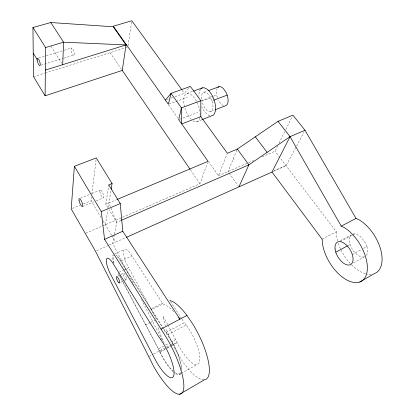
<?xml version="1.0" encoding="UTF-8"?>
<svg xmlns="http://www.w3.org/2000/svg" width="415" height="415" viewBox="0 0 415 415"><rect width="100%" height="100%" fill="white"/><g stroke="black" fill="none" stroke-linecap="round" stroke-linejoin="round"><path stroke-width="0.31" stroke-dasharray="2.08 1.56" d="M101.161 217.626L91.129 200.694L91.585 196.866M91.891 194.313L96.187 158.572M128.002 45.842L131.617 22.005M107.77 207.495L105.784 204.201L108.766 184.877M105.374 224.723L107.75 210.099M108.165 207.557L111.059 189.79M114.353 234.781L112.709 243.496L134.014 285.038M114.473 234.159L116.708 222.331L108.927 202.888L116.693 199.636M200.87 88.831A14.805 7.06 69.9 0 0 199.708 90.667L199.065 93.245A14.805 7.06 69.9 0 0 198.967 96.384M122.518 217.294L199.983 183.726L207.64 162.55M208.392 161.419L218.461 175.711L227.124 153.851M236.846 150.22L228.017 171.577L228.769 172.63M262.098 156.813L275.026 151.21L277.863 145.489M278.999 143.201L284.674 131.757M285.811 129.47L292.336 116.309M273.169 171.504L286.096 165.704L296.269 146.651M296.569 146.085L304.107 131.965M174.907 96.695L184.395 93.271L189.971 86.891M179.14 374.657L180.816 373.708M181.371 373.386L196.98 364.526M353.492 262.882L364.629 256.678M352.299 254.566L361.299 249.623M363.55 248.388L366.927 246.531L365.688 243.455L361.823 237.94A12.865 7.252 58.4 0 0 353.207 233.951M159.832 352.138L166.555 348.486M167.115 348.185L171.037 346.053M171.597 345.747L177.2 342.702M149.234 356.428L153.14 354.306M153.7 354.005L164.859 347.952M166.514 347.054L170.809 344.725M171.343 344.434L172.417 343.853A44.063 13.804 63.1 0 1 166.01 328.063M173.117 371.653A27.644 7.932 63.5 0 1 162.898 357.989L159.671 351.827L166.389 348.175M166.949 347.874L177.034 342.396L167.899 325.007M347.905 245.633L350.115 244.44M159.671 351.827L158.416 348.942L165.144 345.306M165.704 345L168.506 343.485M170.747 342.276L175.794 339.548M340.201 241.66L351.967 235.388M352.527 235.087L354.768 233.894M163.614 328.706L167.821 334.806L186.19 324.997A27.276 8.539 63.1 0 1 199.537 361.543A27.276 8.539 63.1 0 1 180.271 348.455L177.034 342.396M166.01 332.498L184.343 322.756L186.19 324.997M340.445 240.612L351.059 234.963M322.097 239.185L336.342 231.736L275.026 151.21M150.251 322.683L145.707 325.038L117.943 272.764L123.022 270.373M150.821 322.393L155.366 320.038M173.641 311.577A44.286 13.441 63.2 0 0 162.924 303.962L151.268 309.74M115.718 254.784A13.975 3.948 65.8 0 1 119.074 258.348L151.076 308.89L162.379 303.137L162.924 303.962M193.105 120.89A14.976 6.811 69.7 0 0 196.565 121.797L198.163 121.004A14.976 6.811 69.7 0 0 199.807 117.844M120.62 282.376L124.054 280.732M124.625 280.457L126.342 279.637M117.611 276.068L120.475 274.714M121.045 274.445L123.333 273.361M123.587 270.108L128.666 267.711L156.502 319.446A44.286 13.441 63.2 0 0 156.808 321.169M120.812 261.051L131.877 255.915L162.379 303.137M114.556 254.047L124.313 249.591M273.967 170.824L286.319 165.289M96.633 250.712L108.689 245.301M109.259 245.042L125.729 237.655M120.858 220.526L116.708 222.331L109.093 209.694M85.858 233.178L121.927 217.548M218.461 175.711L247.994 162.924M248.585 162.664L254.457 160.123M105.784 204.201L108.927 202.888M72.371 208.429L79.991 205.285M83.508 203.838L91.129 200.694M82.419 206.54L93.78 201.835M96.171 200.844L103.351 197.872A4.197 1.261 67.6 0 0 102.147 191.803A4.197 1.261 67.6 0 0 99.968 192.249A4.197 1.261 67.6 0 0 103.351 197.872M80.484 198.147L89.479 194.479M91.881 193.499L100.274 190.075M196.565 121.797L201.856 119.759M210.4 111.562L214.591 109.965M179.311 119.442L182.289 118.317M182.885 118.088L197.779 112.439M213.134 96.296L201.804 100.508A10.199 4.866 69.9 0 0 209.824 111.609A10.199 4.866 69.9 0 0 212.008 100.814L213.175 100.378M213.73 96.078L216.713 94.968M168.931 104.046L187.336 97.328M203.936 92.249L207.562 90.921M199.708 90.667L200.315 90.444M167.198 99.481L168.381 99.05M170.757 98.194L172.536 97.551M186.983 93.474L192.944 91.316M33.511 76.682L44.623 73.196M45.24 73.004L124.754 48.052M125.366 47.86L127.198 47.284M41.044 65.202L63.251 58.37M63.869 58.183L73.74 55.143A3.74 1.214 71.6 0 0 73.258 49.784A3.74 1.214 71.6 0 0 71.064 49.795A3.74 1.214 71.6 0 0 73.74 55.143M38.777 57.934L45.593 55.875M46.21 55.683L63.568 50.438M64.185 50.251L71.624 48.005M201.804 100.508L213.217 97.79M233.339 158.712L234.164 159.853M182.123 90.138L184.395 93.271M229.147 173.159L238.184 185.811M168.474 104.788L177.802 118.021M110.084 52.658L121.548 69.372M190.454 169.828L199.983 183.726M131.877 255.915L130.123 253.249A13.866 4.14 65.7 0 0 123.722 250.707A13.866 4.14 65.7 0 0 127.078 264.723L128.666 267.711M170.472 301.534L181.568 318.513M181.915 319.042L184.343 322.756M151.076 308.89L163.271 328.161M51.066 46.454L61.669 63.075M103.107 220.899L111.505 235.072M111.827 235.616L115.702 242.153M167.593 324.447L163.038 316.059A44.063 13.804 63.1 0 0 165.289 325.733M172.417 343.853L177.521 353.45A44.063 13.804 63.1 0 0 203.869 379.855M158.416 348.942L145.644 324.374M119.587 275.353L120.801 277.63M121.102 278.2L163.038 357.714A26.7 7.662 63.5 0 0 173.314 371.275M141.411 299.459L162.722 341M212.008 100.814L210.996 98.319A10.199 4.866 69.9 0 0 204.139 92.208A10.199 4.866 69.9 0 0 201.69 99.891M336.342 231.736L336.98 238.174A32.183 18.161 58.4 0 0 338.023 242.355M180.385 372.597A26.7 7.662 63.5 0 1 174.871 372.488M181.173 368.11A26.7 7.662 63.5 0 0 171.437 341L165.979 333.012L120.77 261.507A13.104 3.704 65.8 0 0 115.951 255.557M180.862 373.422A27.644 7.932 63.5 0 1 173.532 372.027M167.821 334.806A27.644 7.932 63.5 0 1 181.656 370.507M113.985 262.871A13.104 3.704 65.8 0 1 113.783 255.35M191.305 119.453A14.976 6.811 69.7 0 1 183.767 98.832L184.348 96.249A14.976 6.811 69.7 0 1 188.872 93.5L190.978 94.501A14.976 6.811 69.7 0 1 196.534 101.307M197.12 102.464A14.976 6.811 69.7 0 1 200.004 116.745M164.101 343.283A44.286 13.441 63.2 0 1 157.939 326.086M209.891 115.769A14.805 7.06 69.9 0 1 201.809 106.992M364.043 256.911A12.865 7.252 58.4 0 1 352.117 248.907A12.865 7.252 58.4 0 1 351.1 235.015M366.927 246.531A12.865 7.252 58.4 0 1 366.097 255.723M113.809 263.219A13.975 3.948 65.8 0 1 113.171 254.872M371.114 274.362A32.183 18.161 58.4 0 1 366.072 273.884M365.439 273.713A32.183 18.161 58.4 0 1 350.717 264.007M350.307 263.572A32.183 18.161 58.4 0 1 340.694 249.291M340.435 248.73A32.183 18.161 58.4 0 1 338.209 242.962M223.498 105.623A10.085 5.027 70 0 1 220.988 103.802L219.571 102.017A10.085 5.027 70 0 1 218.337 99.849M217.361 97.447A10.085 5.027 70 0 1 217.04 88.644M125.735 279.523L125.335 279.15A3.486 0.991 65.5 0 1 123.68 276.291L123.4 275.477A3.486 0.991 65.5 0 1 123.94 273.464A3.486 0.991 65.5 0 1 126.285 277.526A3.486 0.991 65.5 0 1 125.735 279.523"/><path stroke-width="0.62" d="M359.743 282.029L374.154 273.724A32.183 18.161 58.4 0 0 380.648 249.358A32.183 18.161 58.4 0 0 359.12 219.815L356.018 218.425L305.009 130.274L292.907 115.168L278.019 121.351L237.313 149.084L227.358 153.26L200.813 116.625L200.829 100.679L190.371 86.434L171.022 93.359L165.419 100.124M122.264 70.42L45.105 95.808L45.593 47.533L32.941 27.53L50.796 22.535L113.248 26.762L126.046 44.924L122.264 70.42L190.086 169.294M62.696 64.683L63.614 42.206L50.796 22.535M74.384 166.337L71.198 208.911L95.481 251.225L153.763 366.554A44.893 12.434 63.6 0 0 182.854 391.827A44.893 12.434 63.6 0 0 167.152 338.842L104.559 239.346L101.312 211.577L74.384 166.337L96.264 157.933L112.076 183.549L111.158 189.167M113.248 26.762L113.316 26.218L131.809 20.75L181.744 89.619M45.365 70.078L126.046 44.924L126.129 44.389M238.936 186.864L248.896 164.843L290.044 136.654L305.009 130.274M126.316 237.39L271.996 172.028L290.044 136.654L278.019 121.351M179.633 394.25L204.419 379.808A44.063 13.804 63.1 0 0 193.266 324.831L186.958 315.431A44.063 13.804 63.1 0 0 169.776 300.47M335.771 252.185L347.355 245.929M160.947 329.142L186.958 315.431M290.044 136.654L341.229 226.123L356.018 218.425M104.559 239.346L122.788 231.264L120.246 203.563L108.766 184.877L112.076 183.549M121.45 220.266L248.896 164.843L237.313 149.084M101.312 211.577L120.246 203.563M117.289 199.387L208.076 161.342L178.715 119.67L181.397 107.895L171.022 93.359L168.34 104.264L113.316 26.218M202.442 119.53L213.507 115.09C217.574 109.731 215.089 102.251 212.755 96.654A14.805 7.06 69.9 0 0 206.566 88.831L204.413 87.861A14.805 7.06 69.9 0 0 201.358 88.405M215.188 109.731L225.371 105.846A10.085 5.027 70 0 0 227.192 95.128L226.196 92.659L223.462 88.639A10.085 5.027 70 0 0 217.891 87.383M200.813 116.625L181.723 123.94L181.397 107.895L200.829 100.679M213.761 100.155L227.192 95.128M208.169 90.703L219.042 86.725M193.54 91.103L202.473 87.866M45.593 47.533L63.614 42.206L126.046 44.924M341.229 226.123L344.294 227.57A32.572 17.71 58.9 0 1 367.254 265.33A32.572 17.71 58.9 0 1 348.719 280.939A32.572 17.71 58.9 0 1 322.803 245.664L322.097 239.185L271.996 172.028M255.329 136.81L267.11 152.367M122.788 231.264L179.913 319.145A44.286 13.441 63.2 0 0 178.725 317.574M33.236 53.156L37.075 59.366M45.105 95.808L33.511 76.682L32.941 27.53M118.887 282.802L118.488 282.428A3.507 0.96 65.6 0 1 116.843 279.544L116.558 278.724A3.507 0.96 65.6 0 1 117.056 276.722A3.507 0.96 65.6 0 1 119.396 280.815A3.507 0.96 65.6 0 1 118.887 282.802M160.6 339.164L158.805 336.83L113.819 264.734A13.166 3.59 65.9 0 0 106.442 259.489A13.166 3.59 65.9 0 0 111.329 275.679L156.232 361.449A26.84 7.429 63.6 0 0 173.48 376.332A26.84 7.429 63.6 0 0 164.226 344.896L160.6 339.164M79.073 200.793A4.259 1.152 67.6 0 0 82.419 206.54A4.259 1.152 67.6 0 0 81.075 200.424A4.259 1.152 67.6 0 0 79.073 200.793M335.066 248.99A13.015 7.071 58.9 0 0 349.601 264.957A13.015 7.071 58.9 0 0 347.407 246.09A13.015 7.071 58.9 0 0 335.066 248.99M37.132 60.087A3.828 1.063 71 0 0 39.809 65.58A3.828 1.063 71 0 0 39.098 60.165A3.828 1.063 71 0 0 37.132 60.087"/></g></svg>
